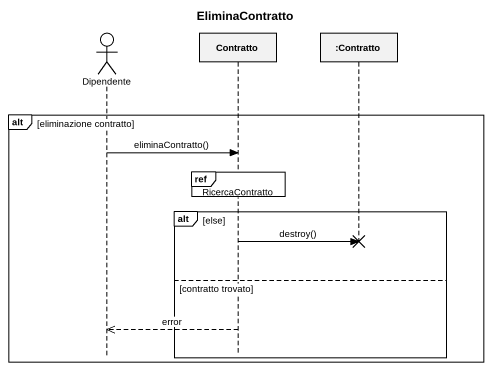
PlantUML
@startuml
title EliminaContratto
hide footbox
actor Dipendente
participant Contratto
participant ":Contratto" as Contratto_2

alt eliminazione contratto
  Dipendente -> Contratto : eliminaContratto()
  ref over Contratto : RicercaContratto
  alt else
    Contratto -> Contratto_2 !! : destroy()
  else contratto trovato
    Contratto -->> Dipendente : error
  end
end
@enduml
